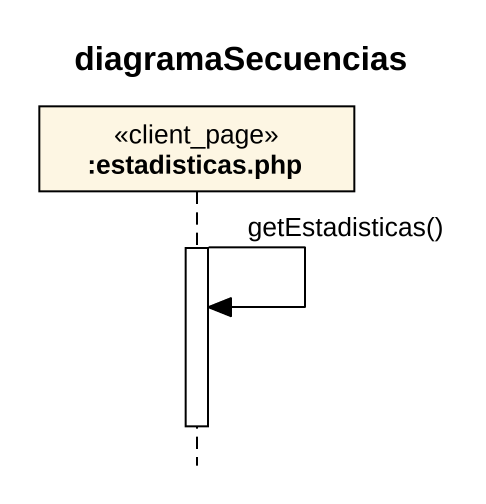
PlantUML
@startuml
title diagramaSecuencias
hide footbox
participant ":estadisticas.php" as estadisticas_php <<client_page>>

activate estadisticas_php
estadisticas_php -> estadisticas_php : getEstadisticas()
deactivate estadisticas_php
@enduml
